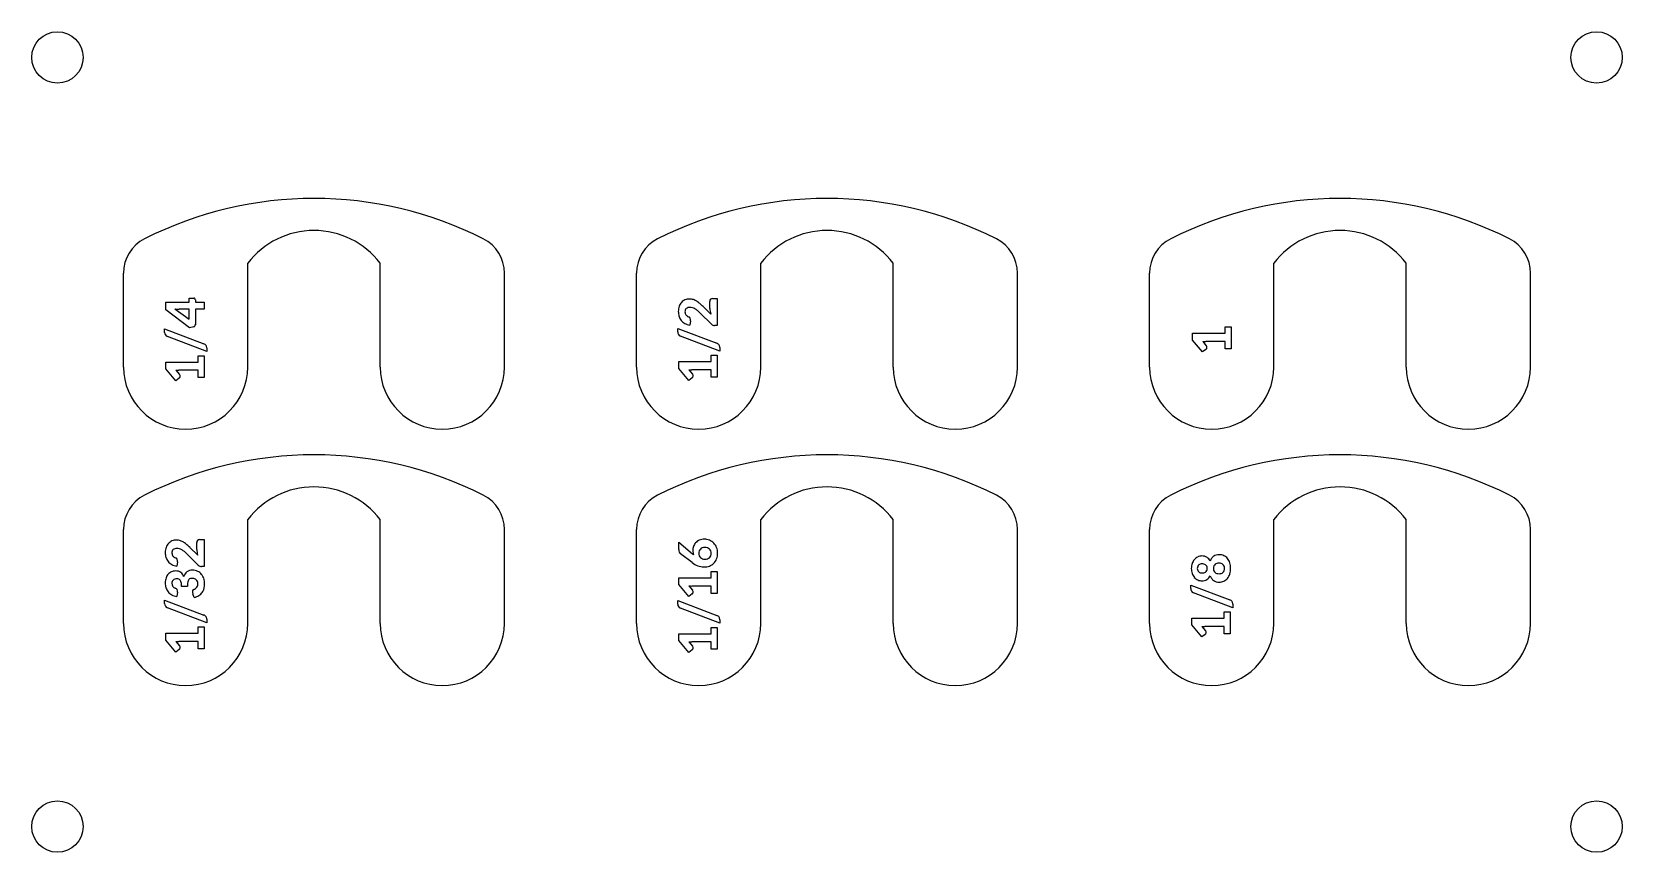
# Model space of a CAD drawing. Header units: inches. Extents: x -1.1 to 5.1, y -1.1 to 2.1.
import ezdxf

# ---------------------------------------------------------------- set-up
doc = ezdxf.new("R2010")
doc.units = ezdxf.units.IN
doc.header["$MEASUREMENT"] = 0
for name, color, linetype, lineweight, true_color in [('1', 2, 'Continuous', 25, 0xffff00), ('16', 2, 'Continuous', 25, 0xffff00), ('2', 2, 'Continuous', 25, 0xffff00), ('32', 2, 'Continuous', 25, 0xffff00), ('4', 2, 'Continuous', 25, 0xffff00), ('8', 2, 'Continuous', 25, 0xffff00), ('RefPosts', 6, 'Continuous', 25, 0xff00ff), ('TextLines', 4, 'Continuous', 25, 0x00ffff)]:
    doc.layers.add(name, color=color, linetype=linetype, lineweight=lineweight, true_color=true_color)

msp = doc.modelspace()

# ---------------------------------------------------------------- linework, layer by layer
at = {"layer": '1'}
for p, q in [((3.7419, 0.7922), (3.7419, 1.1975)), ((4.2581, 0.7922), (4.2581, 1.1975)), ((3.2575, 0.7922), (3.2575, 1.1586)), ((4.7425, 0.7922), (4.7425, 1.1586))]:
    msp.add_line(p, q, dxfattribs=at)
for centre, radius, start, end in [((4, -0.0125), 1.4625, 63.16386, 116.83614), ((4, 1), 0.325, 37.41734, 142.58266), ((3.4075, 1.1586), 0.15, 116.83614, 180), ((4.5925, 1.1586), 0.15, 0, 63.16386), ((3.4997, 0.7922), 0.2422, 180, 0), ((4.5003, 0.7922), 0.2422, 180, 0)]:
    msp.add_arc(centre, radius, start, end, dxfattribs=at)
at = {"layer": '16'}
for p, q in [((1.7419, -0.2078), (1.7419, 0.1975)), ((2.2581, -0.2078), (2.2581, 0.1975)), ((1.2575, -0.2078), (1.2575, 0.1586)), ((2.7425, -0.2078), (2.7425, 0.1586))]:
    msp.add_line(p, q, dxfattribs=at)
for centre, radius, start, end in [((2, -1.0125), 1.4625, 63.16386, 116.83614), ((2, 0), 0.325, 37.41734, 142.58266), ((1.4075, 0.1586), 0.15, 116.83614, 180), ((2.5925, 0.1586), 0.15, 0, 63.16386), ((1.4997, -0.2078), 0.2422, 180, 0), ((2.5003, -0.2078), 0.2422, 180, 0)]:
    msp.add_arc(centre, radius, start, end, dxfattribs=at)
at = {"layer": '2'}
for p, q in [((1.7419, 0.7922), (1.7419, 1.1975)), ((2.2581, 0.7922), (2.2581, 1.1975)), ((1.2575, 0.7922), (1.2575, 1.1586)), ((2.7425, 0.7922), (2.7425, 1.1586))]:
    msp.add_line(p, q, dxfattribs=at)
for centre, radius, start, end in [((2, -0.0125), 1.4625, 63.16386, 116.83614), ((2, 1), 0.325, 37.41734, 142.58266), ((1.4075, 1.1586), 0.15, 116.83614, 180), ((2.5925, 1.1586), 0.15, 0, 63.16386), ((1.4997, 0.7922), 0.2422, 180, 0), ((2.5003, 0.7922), 0.2422, 180, 0)]:
    msp.add_arc(centre, radius, start, end, dxfattribs=at)
at = {"layer": '32'}
for p, q in [((-0.2581, -0.2078), (-0.2581, 0.1975)), ((0.2581, -0.2078), (0.2581, 0.1975)), ((-0.7425, -0.2078), (-0.7425, 0.1586)), ((0.7425, -0.2078), (0.7425, 0.1586))]:
    msp.add_line(p, q, dxfattribs=at)
for centre, radius, start, end in [((0, -1.0125), 1.4625, 63.16386, 116.83614), ((0, 0), 0.325, 37.41734, 142.58266), ((-0.5925, 0.1586), 0.15, 116.83614, 180), ((0.5925, 0.1586), 0.15, 0, 63.16386), ((-0.5003, -0.2078), 0.2422, 180, 0), ((0.5003, -0.2078), 0.2422, 180, 0)]:
    msp.add_arc(centre, radius, start, end, dxfattribs=at)
at = {"layer": '4'}
for p, q in [((-0.2581, 0.7922), (-0.2581, 1.1975)), ((0.2581, 0.7922), (0.2581, 1.1975)), ((-0.7425, 0.7922), (-0.7425, 1.1586)), ((0.7425, 0.7922), (0.7425, 1.1586))]:
    msp.add_line(p, q, dxfattribs=at)
for centre, radius, start, end in [((0, -0.0125), 1.4625, 63.16386, 116.83614), ((0, 1), 0.325, 37.41734, 142.58266), ((-0.5925, 1.1586), 0.15, 116.83614, 180), ((0.5925, 1.1586), 0.15, 0, 63.16386), ((-0.5003, 0.7922), 0.2422, 180, 0), ((0.5003, 0.7922), 0.2422, 180, 0)]:
    msp.add_arc(centre, radius, start, end, dxfattribs=at)
at = {"layer": '8'}
for p, q in [((3.7419, -0.2078), (3.7419, 0.1975)), ((4.2581, -0.2078), (4.2581, 0.1975)), ((3.2575, -0.2078), (3.2575, 0.1586)), ((4.7425, -0.2078), (4.7425, 0.1586))]:
    msp.add_line(p, q, dxfattribs=at)
for centre, radius, start, end in [((4, -1.0125), 1.4625, 63.16386, 116.83614), ((4, 0), 0.325, 37.41734, 142.58266), ((3.4075, 0.1586), 0.15, 116.83614, 180), ((4.5925, 0.1586), 0.15, 0, 63.16386), ((3.4997, -0.2078), 0.2422, 180, 0), ((4.5003, -0.2078), 0.2422, 180, 0)]:
    msp.add_arc(centre, radius, start, end, dxfattribs=at)
at = {"layer": 'RefPosts'}
for centre in [(-1, 2), (5, 2), (-1, -1), (5, -1)]:
    msp.add_circle(centre, 0.1, dxfattribs=at)
at = {"layer": 'TextLines'}
for p, q in [((-0.4863, 1.0458), (-0.4863, 1.0612)), ((-0.4863, 1.0612), (-0.4684, 1.0612)), ((-0.4625, 1.055), (-0.4625, 1.0458)), ((1.5534, 1.0596), (1.572, 1.0596)), ((1.572, 1.0596), (1.572, 0.9542)), ((-0.578, 1.0153), (-0.578, 1.0458)), ((-0.578, 1.0458), (-0.4863, 1.0458)), ((-0.4848, 0.9459), (-0.578, 1.0153)), ((-0.5418, 1.019), (-0.4863, 0.9794)), ((-0.4863, 1.018), (-0.5254, 1.018)), ((-0.4863, 0.9794), (-0.4863, 1.018)), ((-0.4625, 1.0458), (-0.428, 1.0458)), ((-0.428, 1.018), (-0.4625, 1.018)), ((-0.4625, 1.018), (-0.4625, 0.9576)), ((-0.428, 1.0458), (-0.428, 1.018)), ((1.5491, 0.9597), (1.5056, 1.003)), ((1.5167, 1.0283), (1.5468, 0.999)), ((1.5431, 1.0205), (1.5431, 1.0485)), ((-0.5821, 0.9276), (-0.5821, 0.9412)), ((-0.5821, 0.9412), (-0.4293, 0.8833)), ((-0.469, 0.9492), (-0.4848, 0.9459)), ((1.4179, 0.9292), (1.4179, 0.9428)), ((1.4179, 0.9428), (1.5707, 0.8849)), ((1.4678, 0.9731), (1.4648, 0.9562)), ((1.572, 0.9542), (1.5617, 0.9542)), ((3.552, 0.9242), (3.552, 0.9489)), ((3.552, 0.9489), (3.575, 0.9489)), ((3.575, 0.9489), (3.575, 0.8635)), ((-0.4179, 0.8531), (-0.5713, 0.9115)), ((1.5821, 0.8547), (1.4287, 0.9131)), ((1.5821, 0.8682), (1.5821, 0.8547)), ((3.425, 0.8978), (3.425, 0.9242)), ((3.425, 0.9242), (3.552, 0.9242)), ((3.4642, 0.8511), (3.425, 0.8978)), ((3.4647, 0.8926), (3.4788, 0.8756)), ((3.552, 0.8923), (3.4763, 0.8923)), ((3.552, 0.8635), (3.552, 0.8923)), ((-0.5781, 0.7855), (-0.5781, 0.8119)), ((-0.5781, 0.8119), (-0.4511, 0.8119)), ((-0.4511, 0.8119), (-0.4511, 0.8366)), ((-0.4511, 0.8366), (-0.428, 0.8366)), ((-0.428, 0.8366), (-0.428, 0.7512)), ((-0.4179, 0.8666), (-0.4179, 0.8531)), ((1.4219, 0.7871), (1.4219, 0.8135)), ((1.4219, 0.8135), (1.5489, 0.8135)), ((1.5489, 0.8135), (1.5489, 0.8382)), ((1.5489, 0.8382), (1.572, 0.8382)), ((1.572, 0.8382), (1.572, 0.7528)), ((3.4775, 0.8612), (3.4642, 0.8511)), ((3.575, 0.8635), (3.552, 0.8635)), ((-0.5389, 0.7388), (-0.5781, 0.7855)), ((-0.5255, 0.7489), (-0.5389, 0.7388)), ((-0.5384, 0.7803), (-0.5243, 0.7633)), ((-0.4511, 0.78), (-0.5268, 0.78)), ((-0.4511, 0.7512), (-0.4511, 0.78)), ((-0.428, 0.7512), (-0.4511, 0.7512)), ((1.4611, 0.7404), (1.4219, 0.7871)), ((1.4745, 0.7505), (1.4611, 0.7404)), ((1.4616, 0.7819), (1.4757, 0.7649)), ((1.5489, 0.7816), (1.4732, 0.7816)), ((1.5489, 0.7528), (1.5489, 0.7816)), ((1.572, 0.7528), (1.5489, 0.7528)), ((-0.4509, 0.0194), (-0.4944, 0.0627)), ((-0.4833, 0.088), (-0.4532, 0.0587)), ((-0.4569, 0.0802), (-0.4569, 0.1082)), ((-0.4466, 0.1193), (-0.428, 0.1193)), ((-0.428, 0.1193), (-0.428, 0.0139)), ((1.422, 0.0805), (1.422, 0.1089)), ((1.422, 0.1089), (1.4751, 0.0644)), ((1.4749, 0.0296), (1.4293, 0.0634)), ((-0.5322, 0.0328), (-0.5352, 0.0159)), ((-0.428, 0.0139), (-0.4383, 0.0139)), ((1.4219, -0.0561), (1.4219, -0.0297)), ((1.4219, -0.0297), (1.5489, -0.0297)), ((1.4611, -0.1028), (1.4219, -0.0561)), ((1.4616, -0.0614), (1.4757, -0.0783)), ((1.5489, -0.0617), (1.4732, -0.0617)), ((1.5489, -0.0297), (1.5489, -0.005)), ((1.5489, -0.005), (1.572, -0.005)), ((1.5489, -0.0905), (1.5489, -0.0617)), ((1.572, -0.005), (1.572, -0.0905)), ((3.4179, -0.0716), (3.4179, -0.058)), ((3.4179, -0.058), (3.5707, -0.1159)), ((-0.5821, -0.1305), (-0.5821, -0.1169)), ((-0.5821, -0.1169), (-0.4293, -0.1748)), ((-0.5322, -0.0857), (-0.5352, -0.1026)), ((-0.4937, -0.0633), (-0.5158, -0.0633)), ((-0.4665, -0.1067), (-0.4723, -0.0925)), ((1.4179, -0.1321), (1.4179, -0.1185)), ((1.4179, -0.1185), (1.5707, -0.1763)), ((1.4745, -0.0928), (1.4611, -0.1028)), ((1.572, -0.0905), (1.5489, -0.0905)), ((3.5821, -0.1462), (3.4287, -0.0877)), ((-0.4179, -0.2051), (-0.5713, -0.1466)), ((1.5821, -0.2066), (1.4287, -0.1481)), ((3.5489, -0.1873), (3.5489, -0.1626)), ((3.5489, -0.1626), (3.572, -0.1626)), ((3.572, -0.1626), (3.572, -0.2481)), ((3.5821, -0.1326), (3.5821, -0.1462)), ((-0.5781, -0.2726), (-0.5781, -0.2462)), ((-0.5781, -0.2462), (-0.4511, -0.2462)), ((-0.4511, -0.2462), (-0.4511, -0.2215)), ((-0.4511, -0.2215), (-0.428, -0.2215)), ((-0.428, -0.2215), (-0.428, -0.3069)), ((-0.4179, -0.1915), (-0.4179, -0.2051)), ((1.4219, -0.2741), (1.4219, -0.2478)), ((1.4219, -0.2478), (1.5489, -0.2478)), ((1.5489, -0.2478), (1.5489, -0.2231)), ((1.5489, -0.2231), (1.572, -0.2231)), ((1.572, -0.2231), (1.572, -0.3085)), ((1.5821, -0.193), (1.5821, -0.2066)), ((3.4219, -0.2137), (3.4219, -0.1873)), ((3.4219, -0.1873), (3.5489, -0.1873)), ((3.4611, -0.2604), (3.4219, -0.2137)), ((3.4616, -0.219), (3.4757, -0.2359)), ((3.5489, -0.2193), (3.4732, -0.2193)), ((3.5489, -0.2481), (3.5489, -0.2193)), ((-0.5389, -0.3193), (-0.5781, -0.2726)), ((-0.5255, -0.3092), (-0.5389, -0.3193)), ((-0.5384, -0.2778), (-0.5243, -0.2948)), ((-0.4511, -0.2782), (-0.5268, -0.2782)), ((-0.4511, -0.3069), (-0.4511, -0.2782)), ((-0.428, -0.3069), (-0.4511, -0.3069)), ((1.4611, -0.3209), (1.4219, -0.2741)), ((1.4616, -0.2794), (1.4757, -0.2964)), ((1.5489, -0.2797), (1.4732, -0.2797)), ((1.5489, -0.3085), (1.5489, -0.2797)), ((1.572, -0.3085), (1.5489, -0.3085)), ((3.4745, -0.2504), (3.4611, -0.2604)), ((3.572, -0.2481), (3.5489, -0.2481)), ((1.4745, -0.3108), (1.4611, -0.3209))]:
    msp.add_line(p, q, dxfattribs=at)
for centre, radius, start, end in [((-0.4683, 1.0553), 0.00593, 46.98225, 90.82774), ((-0.4684, 1.0554), 0.0059, 356.21949, 45.44129), ((1.4611, 1.0184), 0.0388, 112.47857, 137.47952), ((1.4633, 1.0126), 0.045, 89.33625, 112.23234), ((1.4643, 1.0094), 0.0482, 72.13422, 90.56563), ((1.46, 0.9977), 0.0607, 57.63032, 71.60306), ((1.5545, 1.0491), 0.0114, 138.53794, 183.16309), ((1.553, 1.0498), 0.00982, 87.59232, 135.96958), ((-0.5215, 1.1999), 0.1821, 263.61167, 266.33345), ((-0.5251, 1.1418), 0.1238, 266.26256, 269.86604), ((1.4787, 1.0102), 0.0584, 160.82552, 180.82473), ((1.4862, 1.0089), 0.0659, 179.56095, 196.5317), ((1.4657, 1.0147), 0.0447, 137.94357, 160.7487), ((1.4629, 1.0088), 0.0166, 135.12068, 184.57473), ((1.4655, 1.0069), 0.0191, 178.16828, 216.60702), ((1.4656, 1.0071), 0.0193, 216.71673, 251.36469), ((1.4636, 1.0049), 0.02, 86.13312, 128.36196), ((1.4651, 0.9861), 0.0388, 74.85562, 90.30357), ((1.4629, 0.9796), 0.0455, 60.97377, 74.30244), ((1.4527, 0.9614), 0.0664, 50.47684, 60.87755), ((1.4434, 0.9717), 0.0915, 47.93593, 57.58706), ((1.4078, 0.9067), 0.1372, 44.57786, 50.57572), ((1.2512, 0.7578), 0.3791, 45.54402, 48.03343), ((1.6029, 1.0209), 0.0597, 180.38737, 190.37204), ((1.6449, 1.0281), 0.1024, 190.08961, 196.5239), ((-0.4707, 0.9569), 0.00789, 282.60066, 323.71518), ((-0.4712, 0.9576), 0.00866, 321.77327, 0.37744), ((1.4684, 1.0036), 0.0473, 196.54122, 218.40063), ((1.4677, 1.0035), 0.0467, 218.89333, 241.28272), ((1.4723, 1.0127), 0.057, 241.63333, 262.42395), ((1.4556, 0.9759), 0.0135, 32.54761, 73.48658), ((1.452, 0.9768), 0.0162, 346.78377, 22.77288), ((1.5608, 0.97), 0.0155, 221.17156, 249.22984), ((1.562, 0.9729), 0.0187, 249.01844, 269.00426), ((-0.5648, 0.9272), 0.0173, 178.88742, 212.9554), ((-0.5656, 0.9271), 0.0166, 213.97781, 249.70773), ((-0.4359, 0.8664), 0.0182, 50.34027, 68.52541), ((-0.4358, 0.8664), 0.0181, 33.28691, 50.44355), ((-0.4351, 0.867), 0.0172, 15.74133, 33.11836), ((-0.4362, 0.8666), 0.0183, 0.19293, 16.01761), ((1.4352, 0.9288), 0.0173, 178.88742, 212.9554), ((1.4344, 0.9287), 0.0166, 213.97781, 249.70773), ((1.5641, 0.868), 0.0182, 50.34027, 68.52541), ((1.5642, 0.868), 0.0181, 33.28691, 50.44355), ((1.5649, 0.8686), 0.0172, 15.74133, 33.11836), ((1.5638, 0.8682), 0.0183, 0.19293, 16.01761), ((3.4766, 1.1221), 0.2298, 267.02591, 269.92716), ((3.4712, 0.8693), 0.00989, 10.8793, 39.84714), ((3.4687, 0.869), 0.0123, 350.25355, 9.74645), ((3.4727, 0.8675), 0.00797, 307.28312, 329.30481), ((3.4714, 0.8686), 0.00964, 327.97783, 350.35543), ((-0.5265, 1.0098), 0.2298, 267.02591, 269.92716), ((-0.5304, 0.7552), 0.00797, 307.28312, 329.30481), ((-0.5319, 0.7569), 0.00989, 10.8793, 39.84714), ((-0.5317, 0.7563), 0.00964, 327.97783, 350.35543), ((-0.5343, 0.7567), 0.0123, 350.25355, 9.74645), ((1.4735, 1.0114), 0.2298, 267.02591, 269.92716), ((1.4696, 0.7568), 0.00797, 307.28312, 329.30481), ((1.4681, 0.7585), 0.00989, 10.8793, 39.84714), ((1.4683, 0.7578), 0.00964, 327.97783, 350.35543), ((1.4657, 0.7583), 0.0123, 350.25355, 9.74645), ((-0.5213, 0.0699), 0.0584, 160.82552, 180.82473), ((-0.5138, 0.0686), 0.0659, 179.56095, 196.5317), ((-0.5343, 0.0744), 0.0447, 137.94357, 160.7487), ((-0.5389, 0.0781), 0.0388, 112.47857, 137.47952), ((-0.5367, 0.0723), 0.045, 89.33625, 112.23234), ((-0.5371, 0.0686), 0.0166, 135.12068, 184.57473), ((-0.5345, 0.0666), 0.0191, 178.16828, 216.60702), ((-0.5364, 0.0646), 0.02, 86.13312, 128.36196), ((-0.5357, 0.0691), 0.0482, 72.13422, 90.56563), ((-0.5349, 0.0458), 0.0388, 74.85562, 90.30357), ((-0.5371, 0.0393), 0.0455, 60.97377, 74.30244), ((-0.54, 0.0574), 0.0607, 57.63032, 71.60306), ((-0.5473, 0.0211), 0.0664, 50.47684, 60.87755), ((-0.5566, 0.0314), 0.0915, 47.93593, 57.58706), ((-0.5922, -0.0336), 0.1372, 44.57786, 50.57572), ((-0.7488, -0.1825), 0.3791, 45.54402, 48.03343), ((-0.4455, 0.1088), 0.0114, 138.53794, 183.16309), ((-0.3971, 0.0806), 0.0597, 180.38737, 190.37204), ((-0.3551, 0.0878), 0.1024, 190.08961, 196.5239), ((-0.447, 0.1095), 0.00982, 87.59232, 135.96958), ((1.4452, 0.0801), 0.0233, 178.94368, 204.93831), ((1.4419, 0.0782), 0.0195, 204.05693, 229.51751), ((1.5159, 0.1089), 0.0604, 227.40628, 230.33013), ((1.5269, 0.0765), 0.05, 161.16821, 179.92503), ((1.5239, 0.0763), 0.0469, 179.70264, 190.10147), ((1.654, 0.2754), 0.2767, 230.3376, 230.95889), ((1.5229, 0.0763), 0.046, 190.29056, 200.08112), ((1.5184, 0.0796), 0.0409, 138.3075, 161.4669), ((1.5186, 0.0791), 0.0414, 113.73408, 137.89979), ((1.5276, 0.0656), 0.0276, 160.12045, 180.74817), ((1.5227, 0.065), 0.0227, 179.32593, 202.25187), ((1.5211, 0.0679), 0.0207, 135.28044, 160.00774), ((1.5208, 0.0729), 0.048, 88.65066, 113.20244), ((1.5212, 0.0674), 0.0211, 109.83463, 134.489), ((1.5238, 0.0598), 0.0291, 89.07908, 109.70582), ((1.5222, 0.0695), 0.0514, 67.49, 90.26708), ((1.5245, 0.0643), 0.0247, 67.90303, 90.55406), ((1.5245, 0.0643), 0.0247, 46.75993, 67.92247), ((1.5262, 0.0662), 0.0221, 23.05908, 46.40631), ((1.523, 0.0711), 0.0496, 44.53406, 67.64002), ((1.5255, 0.0659), 0.0229, 359.57359, 23.2314), ((1.5217, 0.0651), 0.0267, 339.39754, 1.30464), ((1.5207, 0.0693), 0.0525, 21.64612, 44.20271), ((1.515, 0.0671), 0.0586, 359.26491, 21.61004), ((1.5128, 0.0654), 0.0608, 339.186, 0.89669), ((-0.5316, 0.0633), 0.0473, 196.54122, 218.40063), ((-0.5323, 0.0632), 0.0467, 218.89333, 241.28272), ((-0.5277, 0.0724), 0.057, 241.63333, 262.42395), ((-0.5344, 0.0668), 0.0193, 216.71673, 251.36469), ((-0.5444, 0.0356), 0.0135, 32.54761, 73.48658), ((-0.548, 0.0365), 0.0162, 346.78377, 22.77288), ((-0.4392, 0.0297), 0.0155, 221.17156, 249.22984), ((-0.438, 0.0326), 0.0187, 249.01844, 269.00426), ((1.5227, 0.0876), 0.0752, 230.50487, 267.84849), ((1.5197, 0.0639), 0.0195, 202.56067, 227.71404), ((1.5221, 0.0667), 0.0232, 227.99129, 250.04702), ((1.5238, 0.0716), 0.0284, 250.3097, 270.88073), ((1.5206, 0.0746), 0.0621, 269.34584, 289.80357), ((1.5247, 0.0776), 0.0343, 269.25435, 286.10946), ((1.5285, 0.0643), 0.0205, 286.17271, 310.52578), ((1.5254, 0.061), 0.0476, 289.86112, 314.13088), ((1.5299, 0.0622), 0.018, 311.33301, 338.75104), ((1.5247, 0.061), 0.0481, 314.73138, 338.98211), ((3.4787, 0.0075), 0.0584, 161.1099, 180.61394), ((3.4786, 0.0063), 0.0583, 179.39908, 198.9056), ((3.4698, 0.0107), 0.0489, 140.47775, 161.21766), ((3.4617, 0.0171), 0.0386, 115.74149, 140.22668), ((3.4628, 0.0074), 0.0192, 156.80537, 181.54549), ((3.4626, 0.0063), 0.019, 178.25008, 203.31852), ((3.4609, 0.0186), 0.0368, 89.48933, 115.55672), ((3.4592, 0.0088), 0.0153, 130.4796, 156.14504), ((3.4591, 0.0085), 0.0155, 105.34709, 129.71686), ((3.4618, -0.0005), 0.0249, 89.88006, 105.68522), ((3.4623, 0.0184), 0.0371, 59.73704, 91.6426), ((3.4619, -0.0159), 0.0403, 79.22234, 90.09488), ((3.4663, 0.0066), 0.0173, 56.05099, 79.74455), ((3.4678, 0.0093), 0.0143, 26.51061, 55.17971), ((3.4634, 0.0076), 0.019, 357.78979, 24.98577), ((3.4635, 0.0062), 0.0189, 334.94649, 2.23869), ((3.463, 0.0222), 0.0335, 22.91212, 57.51882), ((3.5353, 0.0212), 0.0438, 144.45727, 161.36587), ((3.5264, 0.0274), 0.033, 124.67631, 144.20248), ((3.5332, 0.0077), 0.0265, 159.95569, 181.64598), ((3.5332, 0.0062), 0.0265, 178.39589, 200.03092), ((3.5256, 0.0281), 0.032, 104.64228, 124.17805), ((3.523, 0.0112), 0.0157, 130.7861, 159.28629), ((3.5236, 0.0097), 0.0172, 103.56179, 129.25748), ((3.5288, 0.0159), 0.0445, 89.68117, 104.60688), ((3.5281, -0.0079), 0.0354, 89.45768, 103.90388), ((3.5286, -0.0005), 0.028, 73.23057, 90.41944), ((3.5296, 0.0178), 0.0426, 65.39533, 90.77863), ((3.5316, 0.0092), 0.0178, 48.58242, 73.42078), ((3.5316, 0.0096), 0.0175, 21.87067, 47.70564), ((3.5304, 0.0203), 0.0401, 39.32524, 65.00338), ((3.5256, 0.0074), 0.0239, 358.6742, 21.39632), ((3.5257, 0.0063), 0.0238, 338.55756, 1.46992), ((3.5219, 0.0138), 0.0508, 17.1078, 38.8741), ((3.5028, 0.0077), 0.0708, 359.35078, 17.26174), ((3.5028, 0.0061), 0.0708, 342.73826, 0.64922), ((-0.5219, -0.0485), 0.0578, 160.99576, 180.96698), ((-0.5138, -0.05), 0.0659, 179.56095, 196.5317), ((-0.5348, -0.0442), 0.0442, 138.82736, 160.86354), ((-0.5412, -0.0389), 0.0359, 113.79494, 138.51427), ((-0.5409, -0.0396), 0.0366, 89.77626, 113.71275), ((-0.5371, -0.05), 0.0166, 135.12068, 184.57473), ((-0.5345, -0.052), 0.0191, 178.22975, 216.58771), ((-0.5365, -0.0538), 0.0198, 86.24126, 128.54824), ((-0.5401, -0.0513), 0.0484, 75.89303, 90.83543), ((-0.5349, -0.0631), 0.0291, 74.75502, 90.58275), ((-0.5354, -0.0323), 0.0288, 55.12861, 75.74152), ((-0.5306, -0.0465), 0.0119, 37.68663, 73.93739), ((-0.5398, -0.0529), 0.0231, 11.79556, 36.12941), ((-0.5345, -0.0305), 0.0269, 33.55834, 54.37717), ((-0.5804, -0.0618), 0.0646, 358.66965, 12.18339), ((-0.5467, -0.0385), 0.0414, 18.66412, 33.34257), ((-0.4753, -0.0335), 0.0333, 87.15878, 165.48488), ((-0.4151, -0.0613), 0.0786, 168.75093, 181.46827), ((-0.4714, -0.0499), 0.0212, 141.37583, 169.36393), ((-0.4794, -0.0441), 0.0113, 99.89036, 139.16698), ((-0.4731, -0.0837), 0.0515, 89.5031, 99.23205), ((-0.4725, -0.0471), 0.0468, 65.11365, 91.34977), ((-0.4726, -0.0532), 0.021, 69.48815, 89.90216), ((-0.4719, -0.0514), 0.0191, 46.9652, 69.8198), ((-0.4728, -0.0522), 0.0203, 23.61553, 46.51281), ((-0.4724, -0.0538), 0.02, 323.78376, 1.22759), ((-0.4748, -0.0529), 0.0224, 358.6811, 23.13231), ((-0.4714, -0.0434), 0.043, 39.21271, 64.39845), ((-0.4766, -0.047), 0.0493, 16.49785, 38.7193), ((-0.4944, -0.0528), 0.068, 359.79473, 16.86292), ((-0.4975, -0.054), 0.0712, 345.30749, 0.79778), ((1.4735, 0.1681), 0.2298, 267.02591, 269.92716), ((3.47, 0.0032), 0.0491, 198.79162, 219.46401), ((3.4617, -0.0034), 0.0386, 219.69608, 244.25055), ((3.4609, -0.0049), 0.0368, 244.44328, 270.51067), ((3.4594, 0.0052), 0.0156, 204.3974, 229.44709), ((3.459, 0.005), 0.0152, 230.04649, 254.88956), ((3.4618, 0.0147), 0.0253, 254.56952, 270.12152), ((3.4623, -0.0043), 0.0374, 268.35758, 300.01008), ((3.4619, 0.0298), 0.0403, 269.90512, 280.77766), ((3.4663, 0.0072), 0.0173, 280.25545, 303.94901), ((3.4678, 0.0046), 0.0144, 304.79237, 333.35365), ((3.4632, -0.0087), 0.0331, 302.37379, 337.48151), ((3.535, -0.0078), 0.0434, 198.23028, 215.44927), ((3.5262, -0.0139), 0.0327, 215.78558, 235.44895), ((3.5252, -0.0148), 0.0314, 235.95439, 255.82148), ((3.523, 0.0026), 0.0157, 200.61053, 229.18572), ((3.5235, 0.0039), 0.017, 230.73877, 256.64964), ((3.5288, -0.0007), 0.0459, 255.85416, 270.31416), ((3.5281, 0.0223), 0.0359, 256.29952, 270.53659), ((3.5286, 0.0147), 0.0284, 269.58248, 286.55798), ((3.5296, -0.0039), 0.0428, 269.22104, 294.51241), ((3.5317, 0.0044), 0.0176, 286.36915, 311.425), ((3.5316, 0.0042), 0.0176, 312.22102, 337.81356), ((3.5306, -0.0066), 0.0399, 294.91155, 320.68115), ((3.5219, 0), 0.0508, 321.1259, 342.8922), ((-0.5318, -0.0554), 0.0471, 196.53241, 218.45506), ((-0.5321, -0.0551), 0.047, 218.96741, 241.20864), ((-0.528, -0.0468), 0.0563, 241.55344, 262.58589), ((-0.5346, -0.052), 0.0191, 216.58, 251.62643), ((-0.5444, -0.083), 0.0134, 32.40505, 73.47883), ((-0.548, -0.082), 0.0162, 346.79404, 22.77735), ((-0.456, -0.0856), 0.0177, 169.23364, 203.27676), ((-0.4638, -0.0839), 0.00974, 120.11505, 170.42695), ((-0.4849, -0.0422), 0.037, 295.94963, 320.63533), ((-0.4925, -0.0277), 0.0832, 288.15318, 301.96622), ((-0.4737, -0.0579), 0.0476, 302.10609, 322.55413), ((-0.4712, -0.0606), 0.044, 323.29491, 344.87274), ((1.4696, -0.0864), 0.00797, 307.28312, 329.30481), ((1.4681, -0.0847), 0.00989, 10.8793, 39.84714), ((1.4683, -0.0854), 0.00964, 327.97783, 350.35543), ((1.4657, -0.0849), 0.0123, 350.25355, 9.74645), ((3.4352, -0.072), 0.0173, 178.88742, 212.9554), ((3.4344, -0.0721), 0.0166, 213.97781, 249.70773), ((3.5641, -0.1328), 0.0182, 50.34027, 68.52541), ((3.5642, -0.1328), 0.0181, 33.28691, 50.44355), ((3.5649, -0.1323), 0.0172, 15.74133, 33.11836), ((-0.5648, -0.1309), 0.0173, 178.88742, 212.9554), ((-0.5656, -0.131), 0.0166, 213.97781, 249.70773), ((-0.4359, -0.1917), 0.0182, 50.34027, 68.52541), ((-0.4358, -0.1917), 0.0181, 33.28691, 50.44355), ((-0.4351, -0.1911), 0.0172, 15.74133, 33.11836), ((1.4352, -0.1324), 0.0173, 178.88742, 212.9554), ((1.4344, -0.1326), 0.0166, 213.97781, 249.70773), ((1.5641, -0.1933), 0.0182, 50.34027, 68.52541), ((1.5642, -0.1932), 0.0181, 33.28691, 50.44355), ((1.5649, -0.1927), 0.0172, 15.74133, 33.11836), ((3.5638, -0.1327), 0.0183, 0.19293, 16.01761), ((-0.4362, -0.1915), 0.0183, 0.19293, 16.01761), ((1.5638, -0.1931), 0.0183, 0.19293, 16.01761), ((3.4735, 0.0105), 0.2298, 267.02591, 269.92716), ((3.4681, -0.2423), 0.00989, 10.8793, 39.84714), ((3.4683, -0.243), 0.00964, 327.97783, 350.35543), ((3.4657, -0.2425), 0.0123, 350.25355, 9.74645), ((-0.5265, -0.0483), 0.2298, 267.02591, 269.92716), ((-0.5304, -0.3029), 0.00797, 307.28312, 329.30481), ((-0.5319, -0.3012), 0.00989, 10.8793, 39.84714), ((-0.5317, -0.3019), 0.00964, 327.97783, 350.35543), ((-0.5343, -0.3014), 0.0123, 350.25355, 9.74645), ((1.4735, -0.0499), 0.2298, 267.02591, 269.92716), ((1.4696, -0.3044), 0.00797, 307.28312, 329.30481), ((1.4681, -0.3027), 0.00989, 10.8793, 39.84714), ((1.4683, -0.3034), 0.00964, 327.97783, 350.35543), ((1.4657, -0.3029), 0.0123, 350.25355, 9.74645), ((3.4696, -0.244), 0.00797, 307.28312, 329.30481)]:
    msp.add_arc(centre, radius, start, end, dxfattribs=at)

doc.saveas('drawing.dxf')
